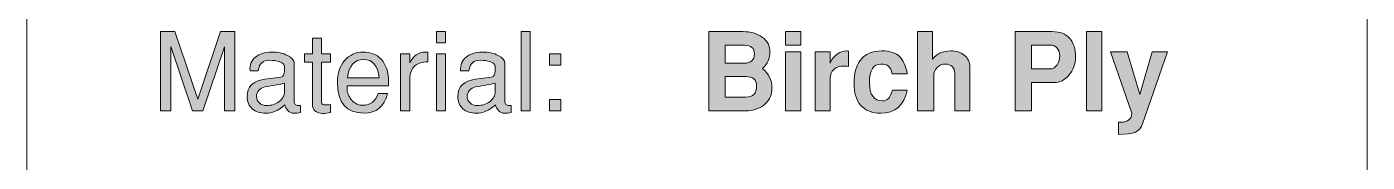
# Model space of a CAD drawing. Header units: inches. Extents: x 0.5 to 11.5, y -3.7 to -0.7.
# Drawn here: x 7.325 to 9.388, y -1.965 to -1.758 of the extents above; entities that cross this region are included whole.
import ezdxf

# ---------------------------------------------------------------- set-up
doc = ezdxf.new("R2010")
doc.units = ezdxf.units.IN
doc.header["$MEASUREMENT"] = 0
doc.layers.add('Layer 1', color=7, linetype='Continuous')

# ---------------------------------------------------------------- blocks, each defined once
blk = doc.blocks.new('block 24')
at = {"layer": 'Layer 1', "color": 240, "lineweight": 5, "true_color": 0xed1f24}
blk.add_lwpolyline([(7.6864, -3.738), (7.6864, -3.5506), (7.3255, -3.5505), (7.3255, -0.738), (9.388, -0.738), (9.388, -3.5505)], dxfattribs=at)
blk = doc.blocks.new('block 83')
at = {"layer": 'Layer 1', "true_color": 0xed1f24}
h = blk.add_hatch(color=240, dxfattribs=at)
h.dxf.hatch_style = 2
h.paths.add_polyline_path([(7.6455, -1.8868), (7.6295, -1.8868), (7.6295, -1.7888), (7.5964, -1.8868), (7.5804, -1.8868), (7.5472, -1.7883), (7.5472, -1.8868), (7.5312, -1.8868), (7.5312, -1.7653), (7.5533, -1.7653), (7.5884, -1.8688), (7.6234, -1.7653), (7.6455, -1.7653)])
h = blk.add_hatch(color=240, dxfattribs=at)
h.dxf.hatch_style = 2
h.paths.add_polyline_path([(7.9699, -1.7826), (7.9559, -1.7826), (7.9559, -1.7653), (7.9699, -1.7653)])
h.paths.add_polyline_path([(7.9699, -1.8868), (7.9559, -1.8868), (7.9559, -1.7993), (7.9699, -1.7993)])
h = blk.add_hatch(color=240, dxfattribs=at)
h.dxf.hatch_style = 2
h.paths.add_polyline_path([(8.0999, -1.8868), (8.0859, -1.8868), (8.0859, -1.7653), (8.0999, -1.7653)])
h = blk.add_hatch(color=240, dxfattribs=at)
h.dxf.hatch_style = 2
edge = h.paths.add_edge_path()
edge.add_spline(control_points=[(7.7927, -1.8896), (7.7886, -1.8904), (7.7846, -1.8908), (7.7807, -1.8908), (7.7758, -1.8908), (7.7719, -1.8894), (7.7689, -1.8866), (7.7662, -1.8842), (7.7649, -1.8813), (7.7649, -1.8781), (7.7649, -1.8781), (7.7649, -1.8121), (7.7649, -1.8121), (7.7649, -1.8121), (7.7527, -1.8121), (7.7527, -1.8121), (7.7527, -1.8121), (7.7527, -1.7993), (7.7527, -1.7993), (7.7527, -1.7993), (7.7649, -1.7993), (7.7649, -1.7993), (7.7649, -1.7993), (7.7649, -1.7756), (7.7649, -1.7756), (7.7649, -1.7756), (7.7789, -1.7756), (7.7789, -1.7756), (7.7789, -1.7756), (7.7789, -1.7993), (7.7789, -1.7993), (7.7789, -1.7993), (7.7927, -1.7993), (7.7927, -1.7993), (7.7927, -1.7993), (7.7927, -1.8121), (7.7927, -1.8121), (7.7927, -1.8121), (7.7789, -1.8121), (7.7789, -1.8121), (7.7789, -1.8121), (7.7789, -1.8738), (7.7789, -1.8738), (7.7789, -1.8766), (7.7809, -1.8779), (7.785, -1.8779), (7.7867, -1.8779), (7.7892, -1.8777), (7.7927, -1.8771), (7.7927, -1.8771), (7.7927, -1.8896), (7.7927, -1.8896)], knot_values=[0, 0, 0, 0, 1, 1, 1, 2, 2, 2, 3, 3, 3, 4, 4, 4, 5, 5, 5, 6, 6, 6, 7, 7, 7, 8, 8, 8, 9, 9, 9, 10, 10, 10, 11, 11, 11, 12, 12, 12, 13, 13, 13, 14, 14, 14, 15, 15, 15, 16, 16, 16, 17, 17, 17, 17], degree=3, periodic=1)
h = blk.add_hatch(color=240, dxfattribs=at)
h.dxf.hatch_style = 2
edge = h.paths.add_edge_path()
edge.add_spline(control_points=[(7.7467, -1.8892), (7.7432, -1.8901), (7.7396, -1.8906), (7.7359, -1.8906), (7.7329, -1.8906), (7.73, -1.8892), (7.7273, -1.8865), (7.7245, -1.8838), (7.723, -1.8809), (7.7227, -1.8779), (7.7126, -1.8864), (7.7028, -1.8906), (7.6934, -1.8906), (7.6846, -1.8906), (7.6776, -1.8883), (7.6724, -1.8838), (7.6671, -1.8792), (7.6645, -1.8729), (7.6645, -1.8649), (7.6645, -1.8498), (7.6736, -1.841), (7.6916, -1.8385), (7.6916, -1.8385), (7.7162, -1.8352), (7.7162, -1.8352), (7.7201, -1.8346), (7.722, -1.8314), (7.722, -1.8256), (7.722, -1.8207), (7.7219, -1.8179), (7.7215, -1.8171), (7.7205, -1.8148), (7.7179, -1.8129), (7.7138, -1.8114), (7.7096, -1.81), (7.7049, -1.8093), (7.6996, -1.8093), (7.6941, -1.8093), (7.6899, -1.8105), (7.6871, -1.813), (7.6842, -1.8155), (7.6824, -1.8197), (7.6815, -1.8254), (7.6815, -1.8254), (7.6689, -1.8254), (7.6689, -1.8254), (7.6681, -1.8168), (7.6709, -1.8098), (7.6772, -1.8046), (7.6835, -1.7994), (7.6917, -1.7968), (7.7019, -1.7968), (7.7116, -1.7968), (7.7199, -1.7985), (7.7267, -1.8019), (7.7335, -1.8054), (7.7369, -1.8096), (7.7369, -1.8144), (7.7369, -1.8144), (7.7369, -1.8736), (7.7369, -1.8736), (7.7369, -1.8748), (7.7374, -1.8759), (7.7386, -1.8769), (7.7398, -1.8779), (7.7411, -1.8786), (7.7425, -1.8788), (7.7436, -1.8789), (7.745, -1.8789), (7.7467, -1.8788), (7.7467, -1.8788), (7.7467, -1.8892), (7.7467, -1.8892)], knot_values=[0, 0, 0, 0, 1, 1, 1, 2, 2, 2, 3, 3, 3, 4, 4, 4, 5, 5, 5, 6, 6, 6, 7, 7, 7, 8, 8, 8, 9, 9, 9, 10, 10, 10, 11, 11, 11, 12, 12, 12, 13, 13, 13, 14, 14, 14, 15, 15, 15, 16, 16, 16, 17, 17, 17, 18, 18, 18, 19, 19, 19, 20, 20, 20, 21, 21, 21, 22, 22, 22, 23, 23, 23, 24, 24, 24, 24], degree=3, periodic=1)
edge = h.paths.add_edge_path()
edge.add_spline(control_points=[(7.722, -1.8578), (7.722, -1.8578), (7.7219, -1.8443), (7.7219, -1.8443), (7.7152, -1.8462), (7.7051, -1.8481), (7.6917, -1.8501), (7.6882, -1.8508), (7.6852, -1.8525), (7.6826, -1.8553), (7.6801, -1.8581), (7.6789, -1.8613), (7.6789, -1.8647), (7.6789, -1.8687), (7.6803, -1.8721), (7.6833, -1.8748), (7.6863, -1.8774), (7.6901, -1.8788), (7.6947, -1.8788), (7.7021, -1.8788), (7.7086, -1.8767), (7.714, -1.8724), (7.7195, -1.8682), (7.7221, -1.8633), (7.722, -1.8578)], knot_values=[0, 0, 0, 0, 1, 1, 1, 2, 2, 2, 3, 3, 3, 4, 4, 4, 5, 5, 5, 6, 6, 6, 7, 7, 7, 8, 8, 8, 8], degree=3, periodic=1)
h = blk.add_hatch(color=240, dxfattribs=at)
h.dxf.hatch_style = 2
edge = h.paths.add_edge_path()
edge.add_spline(control_points=[(7.8822, -1.8434), (7.8822, -1.8456), (7.8821, -1.8473), (7.882, -1.8486), (7.882, -1.8486), (7.8184, -1.8486), (7.8184, -1.8486), (7.8182, -1.8494), (7.8182, -1.8505), (7.8182, -1.8519), (7.8182, -1.8589), (7.8206, -1.8651), (7.8254, -1.8704), (7.8302, -1.8758), (7.836, -1.8784), (7.8426, -1.8784), (7.8541, -1.8784), (7.862, -1.8723), (7.8661, -1.8601), (7.8661, -1.8601), (7.8804, -1.8601), (7.8804, -1.8601), (7.8757, -1.8803), (7.8636, -1.8904), (7.8442, -1.8904), (7.817, -1.8904), (7.8034, -1.8747), (7.8034, -1.8431), (7.8034, -1.8296), (7.8071, -1.8184), (7.8145, -1.8098), (7.822, -1.8011), (7.8315, -1.7968), (7.8432, -1.7968), (7.8546, -1.7968), (7.8637, -1.8003), (7.8705, -1.8074), (7.8782, -1.8156), (7.8821, -1.8276), (7.8822, -1.8434)], knot_values=[0, 0, 0, 0, 1, 1, 1, 2, 2, 2, 3, 3, 3, 4, 4, 4, 5, 5, 5, 6, 6, 6, 7, 7, 7, 8, 8, 8, 9, 9, 9, 10, 10, 10, 11, 11, 11, 12, 12, 12, 13, 13, 13, 13], degree=3, periodic=1)
edge = h.paths.add_edge_path()
edge.add_spline(control_points=[(7.8674, -1.8363), (7.8656, -1.8175), (7.8577, -1.8081), (7.8438, -1.8081), (7.8293, -1.8081), (7.821, -1.8175), (7.8189, -1.8363), (7.8189, -1.8363), (7.8674, -1.8363), (7.8674, -1.8363)], knot_values=[0, 0, 0, 0, 1, 1, 1, 2, 2, 2, 3, 3, 3, 3], degree=3, periodic=1)
h = blk.add_hatch(color=240, dxfattribs=at)
h.dxf.hatch_style = 2
edge = h.paths.add_edge_path()
edge.add_spline(control_points=[(7.9427, -1.8116), (7.9341, -1.8116), (7.9274, -1.8137), (7.9225, -1.8179), (7.9173, -1.8226), (7.9147, -1.8292), (7.9147, -1.8378), (7.9147, -1.8378), (7.9147, -1.8868), (7.9147, -1.8868), (7.9147, -1.8868), (7.9007, -1.8868), (7.9007, -1.8868), (7.9007, -1.8868), (7.9007, -1.7993), (7.9007, -1.7993), (7.9007, -1.7993), (7.9147, -1.7993), (7.9147, -1.7993), (7.9147, -1.7993), (7.9147, -1.8133), (7.9147, -1.8133), (7.9202, -1.8023), (7.9282, -1.7968), (7.9387, -1.7968), (7.9396, -1.7968), (7.9409, -1.7969), (7.9427, -1.7971), (7.9427, -1.7971), (7.9427, -1.8116), (7.9427, -1.8116)], knot_values=[0, 0, 0, 0, 1, 1, 1, 2, 2, 2, 3, 3, 3, 4, 4, 4, 5, 5, 5, 6, 6, 6, 7, 7, 7, 8, 8, 8, 9, 9, 9, 10, 10, 10, 10], degree=3, periodic=1)
h = blk.add_hatch(color=240, dxfattribs=at)
h.dxf.hatch_style = 2
edge = h.paths.add_edge_path()
edge.add_spline(control_points=[(8.0708, -1.8892), (8.0674, -1.8901), (8.0638, -1.8906), (8.06, -1.8906), (8.057, -1.8906), (8.0542, -1.8892), (8.0514, -1.8865), (8.0487, -1.8838), (8.0472, -1.8809), (8.0468, -1.8779), (8.0367, -1.8864), (8.027, -1.8906), (8.0175, -1.8906), (8.0087, -1.8906), (8.0017, -1.8883), (7.9965, -1.8838), (7.9913, -1.8792), (7.9887, -1.8729), (7.9887, -1.8649), (7.9887, -1.8498), (7.9977, -1.841), (8.0158, -1.8385), (8.0158, -1.8385), (8.0404, -1.8352), (8.0404, -1.8352), (8.0442, -1.8346), (8.0462, -1.8314), (8.0462, -1.8256), (8.0462, -1.8207), (8.046, -1.8179), (8.0457, -1.8171), (8.0447, -1.8148), (8.0421, -1.8129), (8.038, -1.8114), (8.0338, -1.81), (8.0291, -1.8093), (8.0238, -1.8093), (8.0182, -1.8093), (8.014, -1.8105), (8.0112, -1.813), (8.0084, -1.8155), (8.0065, -1.8197), (8.0056, -1.8254), (8.0056, -1.8254), (7.993, -1.8254), (7.993, -1.8254), (7.9922, -1.8168), (7.995, -1.8098), (8.0013, -1.8046), (8.0077, -1.7994), (8.0159, -1.7968), (8.026, -1.7968), (8.0358, -1.7968), (8.0441, -1.7985), (8.0508, -1.8019), (8.0576, -1.8054), (8.061, -1.8096), (8.061, -1.8144), (8.061, -1.8144), (8.061, -1.8736), (8.061, -1.8736), (8.061, -1.8748), (8.0616, -1.8759), (8.0628, -1.8769), (8.0639, -1.8779), (8.0652, -1.8786), (8.0667, -1.8788), (8.0678, -1.8789), (8.0692, -1.8789), (8.0708, -1.8788), (8.0708, -1.8788), (8.0708, -1.8892), (8.0708, -1.8892)], knot_values=[0, 0, 0, 0, 1, 1, 1, 2, 2, 2, 3, 3, 3, 4, 4, 4, 5, 5, 5, 6, 6, 6, 7, 7, 7, 8, 8, 8, 9, 9, 9, 10, 10, 10, 11, 11, 11, 12, 12, 12, 13, 13, 13, 14, 14, 14, 15, 15, 15, 16, 16, 16, 17, 17, 17, 18, 18, 18, 19, 19, 19, 20, 20, 20, 21, 21, 21, 22, 22, 22, 23, 23, 23, 24, 24, 24, 24], degree=3, periodic=1)
edge = h.paths.add_edge_path()
edge.add_spline(control_points=[(8.0462, -1.8578), (8.0462, -1.8578), (8.046, -1.8443), (8.046, -1.8443), (8.0393, -1.8462), (8.0293, -1.8481), (8.0159, -1.8501), (8.0123, -1.8508), (8.0093, -1.8525), (8.0068, -1.8553), (8.0043, -1.8581), (8.003, -1.8613), (8.003, -1.8647), (8.003, -1.8687), (8.0045, -1.8721), (8.0075, -1.8748), (8.0104, -1.8774), (8.0142, -1.8788), (8.0188, -1.8788), (8.0263, -1.8788), (8.0328, -1.8767), (8.0382, -1.8724), (8.0436, -1.8682), (8.0463, -1.8633), (8.0462, -1.8578)], knot_values=[0, 0, 0, 0, 1, 1, 1, 2, 2, 2, 3, 3, 3, 4, 4, 4, 5, 5, 5, 6, 6, 6, 7, 7, 7, 8, 8, 8, 8], degree=3, periodic=1)
h = blk.add_hatch(color=240, dxfattribs=at)
h.dxf.hatch_style = 2
h.paths.add_polyline_path([(8.147, -1.8166), (8.1297, -1.8166), (8.1297, -1.7993), (8.147, -1.7993)])
h.paths.add_polyline_path([(8.147, -1.8868), (8.1297, -1.8868), (8.1297, -1.8694), (8.147, -1.8694)])
at = {"layer": 'Layer 1', "lineweight": 0}
for points in [[(7.6455, -1.8868), (7.6295, -1.8868), (7.6295, -1.7888), (7.5964, -1.8868), (7.5804, -1.8868), (7.5472, -1.7883), (7.5472, -1.8868), (7.5312, -1.8868), (7.5312, -1.7653), (7.5533, -1.7653), (7.5884, -1.8688), (7.6234, -1.7653), (7.6455, -1.7653), (7.6455, -1.8868)], [(7.9699, -1.7826), (7.9559, -1.7826), (7.9559, -1.7653), (7.9699, -1.7653), (7.9699, -1.7826)], [(8.0999, -1.8868), (8.0859, -1.8868), (8.0859, -1.7653), (8.0999, -1.7653), (8.0999, -1.8868)], [(7.9699, -1.8868), (7.9559, -1.8868), (7.9559, -1.7993), (7.9699, -1.7993), (7.9699, -1.8868)], [(8.147, -1.8166), (8.1297, -1.8166), (8.1297, -1.7993), (8.147, -1.7993), (8.147, -1.8166)], [(8.147, -1.8868), (8.1297, -1.8868), (8.1297, -1.8694), (8.147, -1.8694), (8.147, -1.8868)]]:
    blk.add_lwpolyline(points, dxfattribs=at)
for points, knots in [([(7.7927, -1.8896), (7.7886, -1.8904), (7.7846, -1.8908), (7.7807, -1.8908), (7.7758, -1.8908), (7.7719, -1.8894), (7.7689, -1.8866), (7.7662, -1.8842), (7.7649, -1.8813), (7.7649, -1.8781), (7.7649, -1.8781), (7.7649, -1.8121), (7.7649, -1.8121), (7.7649, -1.8121), (7.7527, -1.8121), (7.7527, -1.8121), (7.7527, -1.8121), (7.7527, -1.7993), (7.7527, -1.7993), (7.7527, -1.7993), (7.7649, -1.7993), (7.7649, -1.7993), (7.7649, -1.7993), (7.7649, -1.7756), (7.7649, -1.7756), (7.7649, -1.7756), (7.7789, -1.7756), (7.7789, -1.7756), (7.7789, -1.7756), (7.7789, -1.7993), (7.7789, -1.7993), (7.7789, -1.7993), (7.7927, -1.7993), (7.7927, -1.7993), (7.7927, -1.7993), (7.7927, -1.8121), (7.7927, -1.8121), (7.7927, -1.8121), (7.7789, -1.8121), (7.7789, -1.8121), (7.7789, -1.8121), (7.7789, -1.8738), (7.7789, -1.8738), (7.7789, -1.8766), (7.7809, -1.8779), (7.785, -1.8779), (7.7867, -1.8779), (7.7892, -1.8777), (7.7927, -1.8771), (7.7927, -1.8771), (7.7927, -1.8896), (7.7927, -1.8896)], [0, 0, 0, 0, 1, 1, 1, 2, 2, 2, 3, 3, 3, 4, 4, 4, 5, 5, 5, 6, 6, 6, 7, 7, 7, 8, 8, 8, 9, 9, 9, 10, 10, 10, 11, 11, 11, 12, 12, 12, 13, 13, 13, 14, 14, 14, 15, 15, 15, 16, 16, 16, 17, 17, 17, 17]), ([(7.7467, -1.8892), (7.7432, -1.8901), (7.7396, -1.8906), (7.7359, -1.8906), (7.7329, -1.8906), (7.73, -1.8892), (7.7273, -1.8865), (7.7245, -1.8838), (7.723, -1.8809), (7.7227, -1.8779), (7.7126, -1.8864), (7.7028, -1.8906), (7.6934, -1.8906), (7.6846, -1.8906), (7.6776, -1.8883), (7.6724, -1.8838), (7.6671, -1.8792), (7.6645, -1.8729), (7.6645, -1.8649), (7.6645, -1.8498), (7.6736, -1.841), (7.6916, -1.8385), (7.6916, -1.8385), (7.7162, -1.8352), (7.7162, -1.8352), (7.7201, -1.8346), (7.722, -1.8314), (7.722, -1.8256), (7.722, -1.8207), (7.7219, -1.8179), (7.7215, -1.8171), (7.7205, -1.8148), (7.7179, -1.8129), (7.7138, -1.8114), (7.7096, -1.81), (7.7049, -1.8093), (7.6996, -1.8093), (7.6941, -1.8093), (7.6899, -1.8105), (7.6871, -1.813), (7.6842, -1.8155), (7.6824, -1.8197), (7.6815, -1.8254), (7.6815, -1.8254), (7.6689, -1.8254), (7.6689, -1.8254), (7.6681, -1.8168), (7.6709, -1.8098), (7.6772, -1.8046), (7.6835, -1.7994), (7.6917, -1.7968), (7.7019, -1.7968), (7.7116, -1.7968), (7.7199, -1.7985), (7.7267, -1.8019), (7.7335, -1.8054), (7.7369, -1.8096), (7.7369, -1.8144), (7.7369, -1.8144), (7.7369, -1.8736), (7.7369, -1.8736), (7.7369, -1.8748), (7.7374, -1.8759), (7.7386, -1.8769), (7.7398, -1.8779), (7.7411, -1.8786), (7.7425, -1.8788), (7.7436, -1.8789), (7.745, -1.8789), (7.7467, -1.8788), (7.7467, -1.8788), (7.7467, -1.8892), (7.7467, -1.8892)], [0, 0, 0, 0, 1, 1, 1, 2, 2, 2, 3, 3, 3, 4, 4, 4, 5, 5, 5, 6, 6, 6, 7, 7, 7, 8, 8, 8, 9, 9, 9, 10, 10, 10, 11, 11, 11, 12, 12, 12, 13, 13, 13, 14, 14, 14, 15, 15, 15, 16, 16, 16, 17, 17, 17, 18, 18, 18, 19, 19, 19, 20, 20, 20, 21, 21, 21, 22, 22, 22, 23, 23, 23, 24, 24, 24, 24]), ([(7.8822, -1.8434), (7.8822, -1.8456), (7.8821, -1.8473), (7.882, -1.8486), (7.882, -1.8486), (7.8184, -1.8486), (7.8184, -1.8486), (7.8182, -1.8494), (7.8182, -1.8505), (7.8182, -1.8519), (7.8182, -1.8589), (7.8206, -1.8651), (7.8254, -1.8704), (7.8302, -1.8758), (7.836, -1.8784), (7.8426, -1.8784), (7.8541, -1.8784), (7.862, -1.8723), (7.8661, -1.8601), (7.8661, -1.8601), (7.8804, -1.8601), (7.8804, -1.8601), (7.8757, -1.8803), (7.8636, -1.8904), (7.8442, -1.8904), (7.817, -1.8904), (7.8034, -1.8747), (7.8034, -1.8431), (7.8034, -1.8296), (7.8071, -1.8184), (7.8145, -1.8098), (7.822, -1.8011), (7.8315, -1.7968), (7.8432, -1.7968), (7.8546, -1.7968), (7.8637, -1.8003), (7.8705, -1.8074), (7.8782, -1.8156), (7.8821, -1.8276), (7.8822, -1.8434)], [0, 0, 0, 0, 1, 1, 1, 2, 2, 2, 3, 3, 3, 4, 4, 4, 5, 5, 5, 6, 6, 6, 7, 7, 7, 8, 8, 8, 9, 9, 9, 10, 10, 10, 11, 11, 11, 12, 12, 12, 13, 13, 13, 13]), ([(7.8674, -1.8363), (7.8656, -1.8175), (7.8577, -1.8081), (7.8438, -1.8081), (7.8293, -1.8081), (7.821, -1.8175), (7.8189, -1.8363), (7.8189, -1.8363), (7.8674, -1.8363), (7.8674, -1.8363)], [0, 0, 0, 0, 1, 1, 1, 2, 2, 2, 3, 3, 3, 3]), ([(7.9427, -1.8116), (7.9341, -1.8116), (7.9274, -1.8137), (7.9225, -1.8179), (7.9173, -1.8226), (7.9147, -1.8292), (7.9147, -1.8378), (7.9147, -1.8378), (7.9147, -1.8868), (7.9147, -1.8868), (7.9147, -1.8868), (7.9007, -1.8868), (7.9007, -1.8868), (7.9007, -1.8868), (7.9007, -1.7993), (7.9007, -1.7993), (7.9007, -1.7993), (7.9147, -1.7993), (7.9147, -1.7993), (7.9147, -1.7993), (7.9147, -1.8133), (7.9147, -1.8133), (7.9202, -1.8023), (7.9282, -1.7968), (7.9387, -1.7968), (7.9396, -1.7968), (7.9409, -1.7969), (7.9427, -1.7971), (7.9427, -1.7971), (7.9427, -1.8116), (7.9427, -1.8116)], [0, 0, 0, 0, 1, 1, 1, 2, 2, 2, 3, 3, 3, 4, 4, 4, 5, 5, 5, 6, 6, 6, 7, 7, 7, 8, 8, 8, 9, 9, 9, 10, 10, 10, 10]), ([(8.0708, -1.8892), (8.0674, -1.8901), (8.0638, -1.8906), (8.06, -1.8906), (8.057, -1.8906), (8.0542, -1.8892), (8.0514, -1.8865), (8.0487, -1.8838), (8.0472, -1.8809), (8.0468, -1.8779), (8.0367, -1.8864), (8.027, -1.8906), (8.0175, -1.8906), (8.0087, -1.8906), (8.0017, -1.8883), (7.9965, -1.8838), (7.9913, -1.8792), (7.9887, -1.8729), (7.9887, -1.8649), (7.9887, -1.8498), (7.9977, -1.841), (8.0158, -1.8385), (8.0158, -1.8385), (8.0404, -1.8352), (8.0404, -1.8352), (8.0442, -1.8346), (8.0462, -1.8314), (8.0462, -1.8256), (8.0462, -1.8207), (8.046, -1.8179), (8.0457, -1.8171), (8.0447, -1.8148), (8.0421, -1.8129), (8.038, -1.8114), (8.0338, -1.81), (8.0291, -1.8093), (8.0238, -1.8093), (8.0182, -1.8093), (8.014, -1.8105), (8.0112, -1.813), (8.0084, -1.8155), (8.0065, -1.8197), (8.0056, -1.8254), (8.0056, -1.8254), (7.993, -1.8254), (7.993, -1.8254), (7.9922, -1.8168), (7.995, -1.8098), (8.0013, -1.8046), (8.0077, -1.7994), (8.0159, -1.7968), (8.026, -1.7968), (8.0358, -1.7968), (8.0441, -1.7985), (8.0508, -1.8019), (8.0576, -1.8054), (8.061, -1.8096), (8.061, -1.8144), (8.061, -1.8144), (8.061, -1.8736), (8.061, -1.8736), (8.061, -1.8748), (8.0616, -1.8759), (8.0628, -1.8769), (8.0639, -1.8779), (8.0652, -1.8786), (8.0667, -1.8788), (8.0678, -1.8789), (8.0692, -1.8789), (8.0708, -1.8788), (8.0708, -1.8788), (8.0708, -1.8892), (8.0708, -1.8892)], [0, 0, 0, 0, 1, 1, 1, 2, 2, 2, 3, 3, 3, 4, 4, 4, 5, 5, 5, 6, 6, 6, 7, 7, 7, 8, 8, 8, 9, 9, 9, 10, 10, 10, 11, 11, 11, 12, 12, 12, 13, 13, 13, 14, 14, 14, 15, 15, 15, 16, 16, 16, 17, 17, 17, 18, 18, 18, 19, 19, 19, 20, 20, 20, 21, 21, 21, 22, 22, 22, 23, 23, 23, 24, 24, 24, 24]), ([(7.722, -1.8578), (7.722, -1.8578), (7.7219, -1.8443), (7.7219, -1.8443), (7.7152, -1.8462), (7.7051, -1.8481), (7.6917, -1.8501), (7.6882, -1.8508), (7.6852, -1.8525), (7.6826, -1.8553), (7.6801, -1.8581), (7.6789, -1.8613), (7.6789, -1.8647), (7.6789, -1.8687), (7.6803, -1.8721), (7.6833, -1.8748), (7.6863, -1.8774), (7.6901, -1.8788), (7.6947, -1.8788), (7.7021, -1.8788), (7.7086, -1.8767), (7.714, -1.8724), (7.7195, -1.8682), (7.7221, -1.8633), (7.722, -1.8578)], [0, 0, 0, 0, 1, 1, 1, 2, 2, 2, 3, 3, 3, 4, 4, 4, 5, 5, 5, 6, 6, 6, 7, 7, 7, 8, 8, 8, 8]), ([(8.0462, -1.8578), (8.0462, -1.8578), (8.046, -1.8443), (8.046, -1.8443), (8.0393, -1.8462), (8.0293, -1.8481), (8.0159, -1.8501), (8.0123, -1.8508), (8.0093, -1.8525), (8.0068, -1.8553), (8.0043, -1.8581), (8.003, -1.8613), (8.003, -1.8647), (8.003, -1.8687), (8.0045, -1.8721), (8.0075, -1.8748), (8.0104, -1.8774), (8.0142, -1.8788), (8.0188, -1.8788), (8.0263, -1.8788), (8.0328, -1.8767), (8.0382, -1.8724), (8.0436, -1.8682), (8.0463, -1.8633), (8.0462, -1.8578)], [0, 0, 0, 0, 1, 1, 1, 2, 2, 2, 3, 3, 3, 4, 4, 4, 5, 5, 5, 6, 6, 6, 7, 7, 7, 8, 8, 8, 8])]:
    blk.add_open_spline(points, degree=3, knots=knots, dxfattribs=at)
blk = doc.blocks.new('block 84')
at = {"layer": 'Layer 1', "true_color": 0xed1f24}
h = blk.add_hatch(color=240, dxfattribs=at)
h.dxf.hatch_style = 2
edge = h.paths.add_edge_path()
edge.add_spline(control_points=[(8.4721, -1.8516), (8.4721, -1.8613), (8.4688, -1.8693), (8.4623, -1.8758), (8.4548, -1.8831), (8.4445, -1.8868), (8.4311, -1.8868), (8.4311, -1.8868), (8.375, -1.8868), (8.375, -1.8868), (8.375, -1.8868), (8.375, -1.7653), (8.375, -1.7653), (8.375, -1.7653), (8.4276, -1.7653), (8.4276, -1.7653), (8.4393, -1.7653), (8.4491, -1.7681), (8.457, -1.7738), (8.465, -1.7794), (8.469, -1.7872), (8.469, -1.7969), (8.469, -1.8063), (8.4651, -1.8146), (8.4575, -1.8219), (8.4672, -1.8297), (8.4721, -1.8396), (8.4721, -1.8516)], knot_values=[0, 0, 0, 0, 1, 1, 1, 2, 2, 2, 3, 3, 3, 4, 4, 4, 5, 5, 5, 6, 6, 6, 7, 7, 7, 8, 8, 8, 9, 9, 9, 9], degree=3, periodic=1)
edge = h.paths.add_edge_path()
edge.add_spline(control_points=[(8.4451, -1.7996), (8.4451, -1.7907), (8.44, -1.7863), (8.4296, -1.7863), (8.4296, -1.7863), (8.4, -1.7863), (8.4, -1.7863), (8.4, -1.7863), (8.4, -1.8138), (8.4, -1.8138), (8.4, -1.8138), (8.429, -1.8138), (8.429, -1.8138), (8.4397, -1.8138), (8.4451, -1.8091), (8.4451, -1.7996)], knot_values=[0, 0, 0, 0, 1, 1, 1, 2, 2, 2, 3, 3, 3, 4, 4, 4, 5, 5, 5, 5], degree=3, periodic=1)
edge = h.paths.add_edge_path()
edge.add_spline(control_points=[(8.4483, -1.8488), (8.4483, -1.8392), (8.4428, -1.8344), (8.432, -1.8344), (8.432, -1.8344), (8.4, -1.8344), (8.4, -1.8344), (8.4, -1.8344), (8.4, -1.8659), (8.4, -1.8659), (8.4, -1.8659), (8.432, -1.8659), (8.432, -1.8659), (8.4428, -1.8659), (8.4483, -1.8602), (8.4483, -1.8488)], knot_values=[0, 0, 0, 0, 1, 1, 1, 2, 2, 2, 3, 3, 3, 4, 4, 4, 5, 5, 5, 5], degree=3, periodic=1)
h = blk.add_hatch(color=240, dxfattribs=at)
h.dxf.hatch_style = 2
h.paths.add_polyline_path([(8.5163, -1.7861), (8.493, -1.7861), (8.493, -1.7653), (8.5163, -1.7653)])
h.paths.add_polyline_path([(8.5163, -1.8868), (8.493, -1.8868), (8.493, -1.7964), (8.5163, -1.7964)])
h = blk.add_hatch(color=240, dxfattribs=at)
h.dxf.hatch_style = 2
edge = h.paths.add_edge_path()
edge.add_spline(control_points=[(8.7766, -1.8868), (8.7766, -1.8868), (8.7533, -1.8868), (8.7533, -1.8868), (8.7533, -1.8868), (8.7533, -1.8291), (8.7533, -1.8291), (8.7533, -1.8248), (8.752, -1.8214), (8.7493, -1.8189), (8.7466, -1.8164), (8.7432, -1.8151), (8.7391, -1.8151), (8.7339, -1.8151), (8.7296, -1.8169), (8.7261, -1.8205), (8.7227, -1.8242), (8.721, -1.8287), (8.721, -1.8342), (8.721, -1.8342), (8.721, -1.8868), (8.721, -1.8868), (8.721, -1.8868), (8.6959, -1.8868), (8.6959, -1.8868), (8.6959, -1.8868), (8.6959, -1.7653), (8.6959, -1.7653), (8.6959, -1.7653), (8.7193, -1.7653), (8.7193, -1.7653), (8.7193, -1.7653), (8.7193, -1.8078), (8.7193, -1.8078), (8.7256, -1.7992), (8.735, -1.7949), (8.7473, -1.7949), (8.7554, -1.7949), (8.7622, -1.7971), (8.7678, -1.8014), (8.7737, -1.8061), (8.7766, -1.8122), (8.7766, -1.8198), (8.7766, -1.8198), (8.7766, -1.8868), (8.7766, -1.8868)], knot_values=[0, 0, 0, 0, 1, 1, 1, 2, 2, 2, 3, 3, 3, 4, 4, 4, 5, 5, 5, 6, 6, 6, 7, 7, 7, 8, 8, 8, 9, 9, 9, 10, 10, 10, 11, 11, 11, 12, 12, 12, 13, 13, 13, 14, 14, 14, 15, 15, 15, 15], degree=3, periodic=1)
h = blk.add_hatch(color=240, dxfattribs=at)
h.dxf.hatch_style = 2
edge = h.paths.add_edge_path()
edge.add_spline(control_points=[(8.9391, -1.8041), (8.9391, -1.8153), (8.9358, -1.8247), (8.9291, -1.8322), (8.9225, -1.8397), (8.9148, -1.8434), (8.9061, -1.8434), (8.9061, -1.8434), (8.8713, -1.8434), (8.8713, -1.8434), (8.8713, -1.8434), (8.8713, -1.8868), (8.8713, -1.8868), (8.8713, -1.8868), (8.8463, -1.8868), (8.8463, -1.8868), (8.8463, -1.8868), (8.8463, -1.7653), (8.8463, -1.7653), (8.8463, -1.7653), (8.9034, -1.7653), (8.9034, -1.7653), (8.9152, -1.7653), (8.9241, -1.7687), (8.9301, -1.7756), (8.9361, -1.7825), (8.9391, -1.792), (8.9391, -1.8041)], knot_values=[0, 0, 0, 0, 1, 1, 1, 2, 2, 2, 3, 3, 3, 4, 4, 4, 5, 5, 5, 6, 6, 6, 7, 7, 7, 8, 8, 8, 9, 9, 9, 9], degree=3, periodic=1)
edge = h.paths.add_edge_path()
edge.add_spline(control_points=[(8.915, -1.8026), (8.915, -1.7976), (8.9136, -1.7936), (8.9109, -1.7906), (8.9083, -1.7876), (8.9046, -1.7861), (8.8998, -1.7861), (8.8998, -1.7861), (8.8713, -1.7861), (8.8713, -1.7861), (8.8713, -1.7861), (8.8713, -1.8226), (8.8713, -1.8226), (8.8713, -1.8226), (8.9005, -1.8226), (8.9005, -1.8226), (8.9045, -1.8226), (8.9079, -1.8204), (8.9108, -1.8161), (8.9136, -1.8121), (8.915, -1.8076), (8.915, -1.8026)], knot_values=[0, 0, 0, 0, 1, 1, 1, 2, 2, 2, 3, 3, 3, 4, 4, 4, 5, 5, 5, 6, 6, 6, 7, 7, 7, 7], degree=3, periodic=1)
h = blk.add_hatch(color=240, dxfattribs=at)
h.dxf.hatch_style = 2
h.paths.add_polyline_path([(8.9795, -1.8868), (8.9561, -1.8868), (8.9561, -1.7653), (8.9795, -1.7653)])
h = blk.add_hatch(color=240, dxfattribs=at)
h.dxf.hatch_style = 2
edge = h.paths.add_edge_path()
edge.add_spline(control_points=[(8.5896, -1.8186), (8.5865, -1.8183), (8.5842, -1.8181), (8.5828, -1.8181), (8.5762, -1.8181), (8.5711, -1.8199), (8.5674, -1.8234), (8.5636, -1.8269), (8.5618, -1.8313), (8.5618, -1.8366), (8.5618, -1.8366), (8.5618, -1.8868), (8.5618, -1.8868), (8.5618, -1.8868), (8.5385, -1.8868), (8.5385, -1.8868), (8.5385, -1.8868), (8.5385, -1.7964), (8.5385, -1.7964), (8.5385, -1.7964), (8.5618, -1.7964), (8.5618, -1.7964), (8.5618, -1.7964), (8.5618, -1.8139), (8.5618, -1.8139), (8.5635, -1.8086), (8.5668, -1.8041), (8.5718, -1.8004), (8.5768, -1.7968), (8.5818, -1.7949), (8.5868, -1.7949), (8.5873, -1.7949), (8.5883, -1.7951), (8.5896, -1.7953), (8.5896, -1.7953), (8.5896, -1.8186), (8.5896, -1.8186)], knot_values=[0, 0, 0, 0, 1, 1, 1, 2, 2, 2, 3, 3, 3, 4, 4, 4, 5, 5, 5, 6, 6, 6, 7, 7, 7, 8, 8, 8, 9, 9, 9, 10, 10, 10, 11, 11, 11, 12, 12, 12, 12], degree=3, periodic=1)
h = blk.add_hatch(color=240, dxfattribs=at)
h.dxf.hatch_style = 2
edge = h.paths.add_edge_path()
edge.add_spline(control_points=[(8.6803, -1.8553), (8.6754, -1.8787), (8.6618, -1.8904), (8.6395, -1.8904), (8.6262, -1.8904), (8.6161, -1.8865), (8.609, -1.8787), (8.6018, -1.8709), (8.5983, -1.8593), (8.5983, -1.8441), (8.5983, -1.8297), (8.6015, -1.8182), (8.608, -1.8096), (8.6153, -1.7998), (8.6263, -1.7949), (8.6411, -1.7949), (8.6536, -1.7949), (8.6628, -1.7979), (8.6688, -1.8038), (8.6741, -1.809), (8.678, -1.8178), (8.6803, -1.8301), (8.6803, -1.8301), (8.6572, -1.8301), (8.6572, -1.8301), (8.6559, -1.8246), (8.6539, -1.8207), (8.6513, -1.8185), (8.6487, -1.8162), (8.6448, -1.8151), (8.6398, -1.8151), (8.628, -1.8151), (8.6221, -1.8245), (8.6221, -1.8434), (8.6221, -1.8622), (8.6287, -1.8716), (8.6418, -1.8716), (8.6459, -1.8716), (8.649, -1.8704), (8.6513, -1.8679), (8.6536, -1.8655), (8.6556, -1.8613), (8.6574, -1.8553), (8.6574, -1.8553), (8.6803, -1.8553), (8.6803, -1.8553)], knot_values=[0, 0, 0, 0, 1, 1, 1, 2, 2, 2, 3, 3, 3, 4, 4, 4, 5, 5, 5, 6, 6, 6, 7, 7, 7, 8, 8, 8, 9, 9, 9, 10, 10, 10, 11, 11, 11, 12, 12, 12, 13, 13, 13, 14, 14, 14, 15, 15, 15, 15], degree=3, periodic=1)
h = blk.add_hatch(color=240, dxfattribs=at)
h.dxf.hatch_style = 2
edge = h.paths.add_edge_path()
edge.add_spline(control_points=[(9.0809, -1.7964), (9.0809, -1.7964), (9.0423, -1.9068), (9.0423, -1.9068), (9.0389, -1.9162), (9.0317, -1.9214), (9.0206, -1.9223), (9.0206, -1.9223), (9.0053, -1.9234), (9.0053, -1.9234), (9.0053, -1.9234), (9.0053, -1.9043), (9.0053, -1.9043), (9.0053, -1.9043), (9.0088, -1.9043), (9.0088, -1.9043), (9.02, -1.9043), (9.0256, -1.8996), (9.0256, -1.8903), (9.0256, -1.8903), (8.9928, -1.7964), (8.9928, -1.7964), (8.9928, -1.7964), (9.0186, -1.7964), (9.0186, -1.7964), (9.0186, -1.7964), (9.0381, -1.8619), (9.0381, -1.8619), (9.0381, -1.8619), (9.057, -1.7964), (9.057, -1.7964), (9.057, -1.7964), (9.0809, -1.7964), (9.0809, -1.7964)], knot_values=[0, 0, 0, 0, 1, 1, 1, 2, 2, 2, 3, 3, 3, 4, 4, 4, 5, 5, 5, 6, 6, 6, 7, 7, 7, 8, 8, 8, 9, 9, 9, 10, 10, 10, 11, 11, 11, 11], degree=3, periodic=1)
at = {"layer": 'Layer 1', "lineweight": 0}
for points in [[(8.5163, -1.7861), (8.493, -1.7861), (8.493, -1.7653), (8.5163, -1.7653), (8.5163, -1.7861)], [(8.9795, -1.8868), (8.9561, -1.8868), (8.9561, -1.7653), (8.9795, -1.7653), (8.9795, -1.8868)], [(8.5163, -1.8868), (8.493, -1.8868), (8.493, -1.7964), (8.5163, -1.7964), (8.5163, -1.8868)]]:
    blk.add_lwpolyline(points, dxfattribs=at)
for points, knots in [([(8.4721, -1.8516), (8.4721, -1.8613), (8.4688, -1.8693), (8.4623, -1.8758), (8.4548, -1.8831), (8.4445, -1.8868), (8.4311, -1.8868), (8.4311, -1.8868), (8.375, -1.8868), (8.375, -1.8868), (8.375, -1.8868), (8.375, -1.7653), (8.375, -1.7653), (8.375, -1.7653), (8.4276, -1.7653), (8.4276, -1.7653), (8.4393, -1.7653), (8.4491, -1.7681), (8.457, -1.7738), (8.465, -1.7794), (8.469, -1.7872), (8.469, -1.7969), (8.469, -1.8063), (8.4651, -1.8146), (8.4575, -1.8219), (8.4672, -1.8297), (8.4721, -1.8396), (8.4721, -1.8516)], [0, 0, 0, 0, 1, 1, 1, 2, 2, 2, 3, 3, 3, 4, 4, 4, 5, 5, 5, 6, 6, 6, 7, 7, 7, 8, 8, 8, 9, 9, 9, 9]), ([(8.7766, -1.8868), (8.7766, -1.8868), (8.7533, -1.8868), (8.7533, -1.8868), (8.7533, -1.8868), (8.7533, -1.8291), (8.7533, -1.8291), (8.7533, -1.8248), (8.752, -1.8214), (8.7493, -1.8189), (8.7466, -1.8164), (8.7432, -1.8151), (8.7391, -1.8151), (8.7339, -1.8151), (8.7296, -1.8169), (8.7261, -1.8205), (8.7227, -1.8242), (8.721, -1.8287), (8.721, -1.8342), (8.721, -1.8342), (8.721, -1.8868), (8.721, -1.8868), (8.721, -1.8868), (8.6959, -1.8868), (8.6959, -1.8868), (8.6959, -1.8868), (8.6959, -1.7653), (8.6959, -1.7653), (8.6959, -1.7653), (8.7193, -1.7653), (8.7193, -1.7653), (8.7193, -1.7653), (8.7193, -1.8078), (8.7193, -1.8078), (8.7256, -1.7992), (8.735, -1.7949), (8.7473, -1.7949), (8.7554, -1.7949), (8.7622, -1.7971), (8.7678, -1.8014), (8.7737, -1.8061), (8.7766, -1.8122), (8.7766, -1.8198), (8.7766, -1.8198), (8.7766, -1.8868), (8.7766, -1.8868)], [0, 0, 0, 0, 1, 1, 1, 2, 2, 2, 3, 3, 3, 4, 4, 4, 5, 5, 5, 6, 6, 6, 7, 7, 7, 8, 8, 8, 9, 9, 9, 10, 10, 10, 11, 11, 11, 12, 12, 12, 13, 13, 13, 14, 14, 14, 15, 15, 15, 15]), ([(8.9391, -1.8041), (8.9391, -1.8153), (8.9358, -1.8247), (8.9291, -1.8322), (8.9225, -1.8397), (8.9148, -1.8434), (8.9061, -1.8434), (8.9061, -1.8434), (8.8713, -1.8434), (8.8713, -1.8434), (8.8713, -1.8434), (8.8713, -1.8868), (8.8713, -1.8868), (8.8713, -1.8868), (8.8463, -1.8868), (8.8463, -1.8868), (8.8463, -1.8868), (8.8463, -1.7653), (8.8463, -1.7653), (8.8463, -1.7653), (8.9034, -1.7653), (8.9034, -1.7653), (8.9152, -1.7653), (8.9241, -1.7687), (8.9301, -1.7756), (8.9361, -1.7825), (8.9391, -1.792), (8.9391, -1.8041)], [0, 0, 0, 0, 1, 1, 1, 2, 2, 2, 3, 3, 3, 4, 4, 4, 5, 5, 5, 6, 6, 6, 7, 7, 7, 8, 8, 8, 9, 9, 9, 9]), ([(8.4451, -1.7996), (8.4451, -1.7907), (8.44, -1.7863), (8.4296, -1.7863), (8.4296, -1.7863), (8.4, -1.7863), (8.4, -1.7863), (8.4, -1.7863), (8.4, -1.8138), (8.4, -1.8138), (8.4, -1.8138), (8.429, -1.8138), (8.429, -1.8138), (8.4397, -1.8138), (8.4451, -1.8091), (8.4451, -1.7996)], [0, 0, 0, 0, 1, 1, 1, 2, 2, 2, 3, 3, 3, 4, 4, 4, 5, 5, 5, 5]), ([(8.915, -1.8026), (8.915, -1.7976), (8.9136, -1.7936), (8.9109, -1.7906), (8.9083, -1.7876), (8.9046, -1.7861), (8.8998, -1.7861), (8.8998, -1.7861), (8.8713, -1.7861), (8.8713, -1.7861), (8.8713, -1.7861), (8.8713, -1.8226), (8.8713, -1.8226), (8.8713, -1.8226), (8.9005, -1.8226), (8.9005, -1.8226), (8.9045, -1.8226), (8.9079, -1.8204), (8.9108, -1.8161), (8.9136, -1.8121), (8.915, -1.8076), (8.915, -1.8026)], [0, 0, 0, 0, 1, 1, 1, 2, 2, 2, 3, 3, 3, 4, 4, 4, 5, 5, 5, 6, 6, 6, 7, 7, 7, 7]), ([(8.5896, -1.8186), (8.5865, -1.8183), (8.5842, -1.8181), (8.5828, -1.8181), (8.5762, -1.8181), (8.5711, -1.8199), (8.5674, -1.8234), (8.5636, -1.8269), (8.5618, -1.8313), (8.5618, -1.8366), (8.5618, -1.8366), (8.5618, -1.8868), (8.5618, -1.8868), (8.5618, -1.8868), (8.5385, -1.8868), (8.5385, -1.8868), (8.5385, -1.8868), (8.5385, -1.7964), (8.5385, -1.7964), (8.5385, -1.7964), (8.5618, -1.7964), (8.5618, -1.7964), (8.5618, -1.7964), (8.5618, -1.8139), (8.5618, -1.8139), (8.5635, -1.8086), (8.5668, -1.8041), (8.5718, -1.8004), (8.5768, -1.7968), (8.5818, -1.7949), (8.5868, -1.7949), (8.5873, -1.7949), (8.5883, -1.7951), (8.5896, -1.7953), (8.5896, -1.7953), (8.5896, -1.8186), (8.5896, -1.8186)], [0, 0, 0, 0, 1, 1, 1, 2, 2, 2, 3, 3, 3, 4, 4, 4, 5, 5, 5, 6, 6, 6, 7, 7, 7, 8, 8, 8, 9, 9, 9, 10, 10, 10, 11, 11, 11, 12, 12, 12, 12]), ([(8.6803, -1.8553), (8.6754, -1.8787), (8.6618, -1.8904), (8.6395, -1.8904), (8.6262, -1.8904), (8.6161, -1.8865), (8.609, -1.8787), (8.6018, -1.8709), (8.5983, -1.8593), (8.5983, -1.8441), (8.5983, -1.8297), (8.6015, -1.8182), (8.608, -1.8096), (8.6153, -1.7998), (8.6263, -1.7949), (8.6411, -1.7949), (8.6536, -1.7949), (8.6628, -1.7979), (8.6688, -1.8038), (8.6741, -1.809), (8.678, -1.8178), (8.6803, -1.8301), (8.6803, -1.8301), (8.6572, -1.8301), (8.6572, -1.8301), (8.6559, -1.8246), (8.6539, -1.8207), (8.6513, -1.8185), (8.6487, -1.8162), (8.6448, -1.8151), (8.6398, -1.8151), (8.628, -1.8151), (8.6221, -1.8245), (8.6221, -1.8434), (8.6221, -1.8622), (8.6287, -1.8716), (8.6418, -1.8716), (8.6459, -1.8716), (8.649, -1.8704), (8.6513, -1.8679), (8.6536, -1.8655), (8.6556, -1.8613), (8.6574, -1.8553), (8.6574, -1.8553), (8.6803, -1.8553), (8.6803, -1.8553)], [0, 0, 0, 0, 1, 1, 1, 2, 2, 2, 3, 3, 3, 4, 4, 4, 5, 5, 5, 6, 6, 6, 7, 7, 7, 8, 8, 8, 9, 9, 9, 10, 10, 10, 11, 11, 11, 12, 12, 12, 13, 13, 13, 14, 14, 14, 15, 15, 15, 15]), ([(9.0809, -1.7964), (9.0809, -1.7964), (9.0423, -1.9068), (9.0423, -1.9068), (9.0389, -1.9162), (9.0317, -1.9214), (9.0206, -1.9223), (9.0206, -1.9223), (9.0053, -1.9234), (9.0053, -1.9234), (9.0053, -1.9234), (9.0053, -1.9043), (9.0053, -1.9043), (9.0053, -1.9043), (9.0088, -1.9043), (9.0088, -1.9043), (9.02, -1.9043), (9.0256, -1.8996), (9.0256, -1.8903), (9.0256, -1.8903), (8.9928, -1.7964), (8.9928, -1.7964), (8.9928, -1.7964), (9.0186, -1.7964), (9.0186, -1.7964), (9.0186, -1.7964), (9.0381, -1.8619), (9.0381, -1.8619), (9.0381, -1.8619), (9.057, -1.7964), (9.057, -1.7964), (9.057, -1.7964), (9.0809, -1.7964), (9.0809, -1.7964)], [0, 0, 0, 0, 1, 1, 1, 2, 2, 2, 3, 3, 3, 4, 4, 4, 5, 5, 5, 6, 6, 6, 7, 7, 7, 8, 8, 8, 9, 9, 9, 10, 10, 10, 11, 11, 11, 11]), ([(8.4483, -1.8488), (8.4483, -1.8392), (8.4428, -1.8344), (8.432, -1.8344), (8.432, -1.8344), (8.4, -1.8344), (8.4, -1.8344), (8.4, -1.8344), (8.4, -1.8659), (8.4, -1.8659), (8.4, -1.8659), (8.432, -1.8659), (8.432, -1.8659), (8.4428, -1.8659), (8.4483, -1.8602), (8.4483, -1.8488)], [0, 0, 0, 0, 1, 1, 1, 2, 2, 2, 3, 3, 3, 4, 4, 4, 5, 5, 5, 5])]:
    blk.add_open_spline(points, degree=3, knots=knots, dxfattribs=at)
blk = doc.blocks.new('block 82')
at = {"layer": 'Layer 1'}
for name in ['block 83', 'block 84']:
    blk.add_blockref(name, (0, 0), dxfattribs=at)
blk = doc.blocks.new('block 81')
at = {"layer": 'Layer 1'}
blk.add_blockref('block 82', (0, 0), dxfattribs=at)

msp = doc.modelspace()

# ---------------------------------------------------------------- block references
at = {"layer": 'Layer 1'}
for name in ['block 24', 'block 81']:
    msp.add_blockref(name, (0, 0), dxfattribs=at)

doc.saveas('drawing.dxf')
